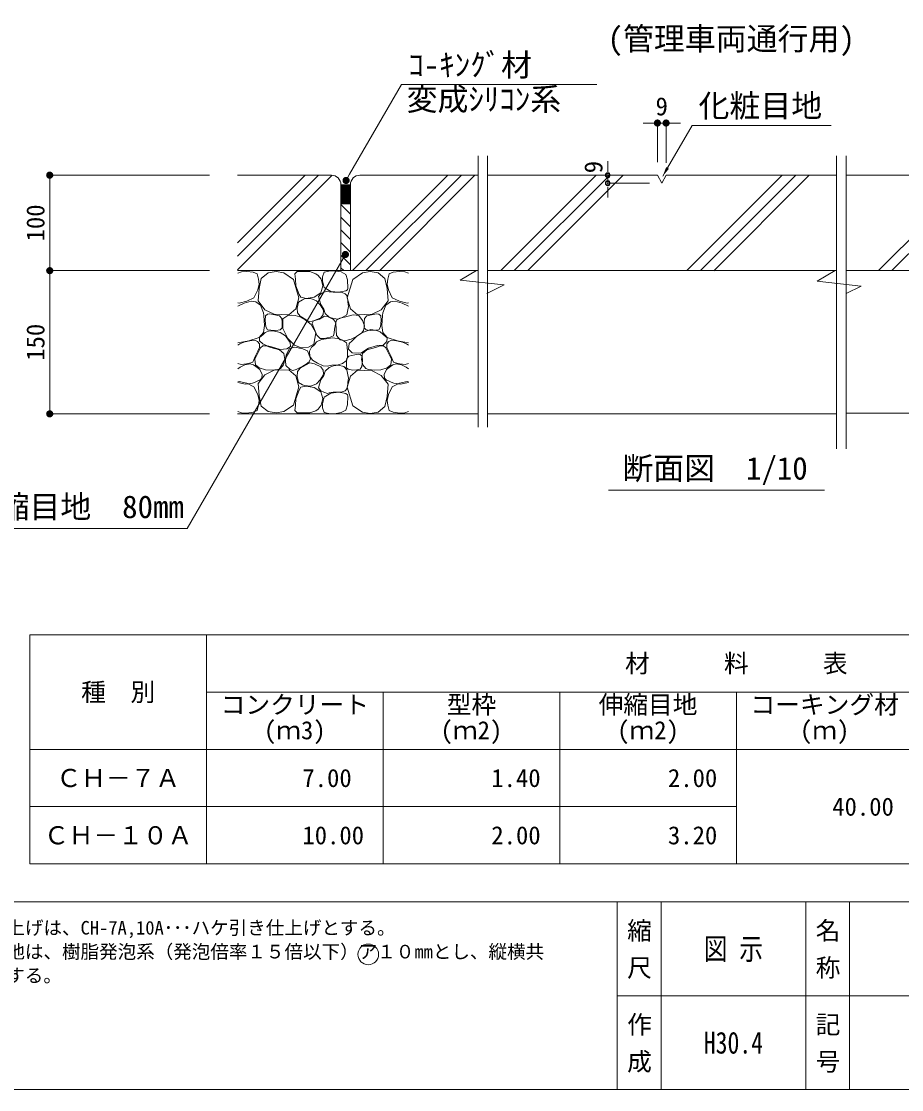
# Model space of a CAD drawing. Units: millimetres at full size, sheet at 1:10. Extents: x 3369 to 6107, y 2143 to 4010.
# Drawn here: x 4287 to 5210, y 2143 to 3262 of the extents above; entities that cross this region are included whole.
import ezdxf
from ezdxf.enums import TextEntityAlignment as Align

# ---------------------------------------------------------------- set-up
doc = ezdxf.new("R2010")
doc.units = ezdxf.units.MM
doc.header["$LTSCALE"] = 10
doc.header["$PDMODE"] = 32
doc.header["$PDSIZE"] = 5
for name, color, linetype, lineweight in [('0_2', 7, 'Continuous', 13), ('_0-0_', 7, 'Continuous', 13), ('ハッチ', 4, 'Continuous', 13), ('寸法', 1, 'Continuous', 13), ('本体', 7, 'Continuous', 13)]:
    doc.layers.add(name, color=color, linetype=linetype, lineweight=lineweight)
doc.styles.add('@ＭＳ ゴシック', font='')
doc.styles.add('ＭＳ ゴシック', font='')
doc.styles.get('@ＭＳ ゴシック').set_extended_font_data('@MS Gothic')
doc.styles.get('ＭＳ ゴシック').set_extended_font_data('MS Gothic')

# ---------------------------------------------------------------- blocks, each defined once
blk = doc.blocks.new('filled_dot')
at = {"color": 0, "linetype": 'Continuous', "lineweight": -2, "const_width": 1.25}
blk.add_lwpolyline([(-0.625, 0, 1), (0.625, 0, 1)], format="xyb", close=True, dxfattribs=at)
blk = doc.blocks.new('filled_arrow')
at = {"color": 0, "linetype": 'Continuous', "lineweight": -2}
blk.add_solid([(7.5, 1.25), (0, 0), (7.5, -1.25)], dxfattribs=at)

msp = doc.modelspace()

# ---------------------------------------------------------------- hatches: boundary and pattern name
at = {"layer": 'ハッチ'}
h = msp.add_hatch(dxfattribs=at)
h.set_pattern_fill('USER', color=256, style=0, pattern_type=2)
h.set_pattern_definition([(135, (0, 134.99), (-6.62913, -6.62913), [])])
h.paths.add_polyline_path([(4632.13, 3090.77), (4622.13, 3090.77), (4622.13, 3000.77), (4632.13, 3000.77)])

# ---------------------------------------------------------------- linework, layer by layer
at = {"layer": '0_2'}
for p, q in [((4296.4, 2619.38), (4296.4, 2379.38)), ((4296.4, 2619.38), (5591.4, 2619.38)), ((4481.4, 2619.38), (4481.4, 2379.38)), ((4481.4, 2559.38), (5591.4, 2559.38)), ((4666.4, 2559.38), (4666.4, 2379.38)), ((4851.4, 2559.38), (4851.4, 2379.38)), ((5036.4, 2559.38), (5036.4, 2379.38)), ((4296.4, 2499.38), (5591.4, 2499.38)), ((4296.4, 2439.38), (5036.4, 2439.38)), ((4296.4, 2379.38), (5591.4, 2379.38)), ((5883.57, 2241.25), (4911.62, 2241.25))]:
    msp.add_line(p, q, dxfattribs=at)
at = {"layer": '_0-0_', "color": 6}
msp.add_line((3369.28, 2339.54), (6107.41, 2339.54), dxfattribs=at)
at = {"layer": '_0-0_'}
for p, q in [((4911.62, 2339.54), (4911.62, 2142.96)), ((4957.58, 2339.54), (4957.58, 2142.96)), ((5109.06, 2339.54), (5109.06, 2143.07)), ((5155.02, 2339.54), (5155.02, 2142.96))]:
    msp.add_line(p, q, dxfattribs=at)
at = {"layer": '_0-0_', "color": 6}
msp.add_lwpolyline([(6107.41, 2142.96), (6107.41, 3954.78), (3369.28, 3954.78), (3369.28, 2142.96)], close=True, dxfattribs=at)
at = {"layer": '_0-0_'}
msp.add_circle((4650.81, 2284.6), 10.81, dxfattribs=at)
at = {"layer": 'ハッチ'}
for p, q in [((4513.85, 3015.88), (4598.74, 3100.77)), ((4513.85, 3030.02), (4584.6, 3100.77)), ((4513.85, 3001.74), (4612.85, 3100.74)), ((4634.26, 3000.77), (4734.26, 3100.77)), ((4648.4, 3000.77), (4748.4, 3100.77)), ((4662.45, 3000.68), (4762.54, 3100.77)), ((4789.68, 3000.77), (4889.68, 3100.77)), ((4803.82, 3000.77), (4903.82, 3100.77)), ((4817.96, 3000.77), (4917.96, 3100.77)), ((4984.57, 3000.77), (5084.09, 3100.29)), ((4998.71, 3000.77), (5098.23, 3100.29)), ((5012.76, 3000.68), (5112.38, 3100.29)), ((5185.22, 3000.77), (5285.22, 3100.77)), ((5199.36, 3000.77), (5299.36, 3100.77))]:
    msp.add_line(p, q, dxfattribs=at)
for points in [[(4535.04, 2980.56), (4536.45, 2986.73), (4535.89, 2991.79), (4534.48, 2997.41), (4530.27, 2999.09), (4523.52, 2999.93), (4517.9, 2999.65), (4514.27, 2998.24)], [(4672.09, 2980.56), (4670.69, 2986.73), (4671.25, 2991.79), (4672.66, 2997.41), (4676.87, 2999.09), (4683.62, 2999.93), (4689.24, 2999.65), (4692.87, 2998.24)], [(4514.27, 2967.11), (4515.66, 2966.8), (4523.52, 2968.76), (4531.11, 2972.41), (4535.04, 2980.56)], [(4692.87, 2967.11), (4691.48, 2966.8), (4683.62, 2968.76), (4676.03, 2972.41), (4672.09, 2980.56)], [(4540.95, 2956.69), (4537.85, 2964.55), (4533.08, 2968.2), (4528.3, 2968.76), (4520.71, 2966.8), (4514.27, 2963.51)], [(4666.19, 2956.69), (4669.28, 2964.55), (4674.06, 2968.2), (4678.84, 2968.76), (4686.43, 2966.8), (4692.87, 2963.51)], [(4514.27, 2925.11), (4525.56, 2927.11), (4536.45, 2930.85), (4540.95, 2935.91), (4542.04, 2943.35), (4541.51, 2953.88), (4540.95, 2956.69)], [(4692.87, 2925.11), (4681.58, 2927.11), (4670.69, 2930.85), (4666.19, 2935.91), (4665.1, 2943.35), (4665.63, 2953.88), (4666.19, 2956.69)], [(4529.9, 2905.06), (4532.83, 2911.57), (4535.28, 2916.61), (4536.74, 2920.19), (4536.74, 2924.1), (4534.79, 2926.7), (4531.86, 2927.84), (4526.65, 2927.35), (4520.62, 2925.89), (4516.23, 2924.26), (4514.27, 2922.65)], [(4677.24, 2905.06), (4674.31, 2911.57), (4671.86, 2916.61), (4670.4, 2920.19), (4670.4, 2924.1), (4672.35, 2926.7), (4675.28, 2927.84), (4680.49, 2927.35), (4686.52, 2925.89), (4690.91, 2924.26), (4692.87, 2922.65)], [(4514.27, 2903.48), (4517.69, 2902.62), (4523.39, 2903.11), (4527.95, 2904.09), (4529.9, 2905.06)], [(4537.07, 2886.19), (4539.18, 2888.14), (4539.51, 2892.05), (4537.07, 2897.25), (4533.16, 2900.34), (4530.72, 2902.3), (4526.97, 2903.11), (4521.51, 2902.15), (4516.5, 2899.72), (4514.27, 2898.11)], [(4670.07, 2886.19), (4667.96, 2888.14), (4667.63, 2892.05), (4670.07, 2897.25), (4673.98, 2900.34), (4676.42, 2902.3), (4680.17, 2903.11), (4685.63, 2902.15), (4690.64, 2899.72), (4692.87, 2898.11)], [(4692.87, 2903.48), (4689.45, 2902.62), (4683.75, 2903.11), (4679.19, 2904.09), (4677.24, 2905.06)], [(4514.27, 2883.57), (4514.35, 2883.54), (4522.23, 2881.97), (4529.41, 2882.77), (4532.35, 2884.08), (4535.28, 2885.21), (4537.07, 2886.19)], [(4514.27, 2884.43), (4515.66, 2884.75), (4523.52, 2882.78), (4531.11, 2879.13), (4535.04, 2870.99)], [(4692.87, 2883.57), (4692.79, 2883.54), (4684.91, 2881.97), (4677.72, 2882.77), (4674.79, 2884.08), (4671.86, 2885.21), (4670.07, 2886.19)], [(4692.87, 2884.43), (4691.48, 2884.75), (4683.62, 2882.78), (4676.03, 2879.13), (4672.09, 2870.99)], [(4535.04, 2870.99), (4536.45, 2864.81), (4535.89, 2859.75), (4534.48, 2854.14), (4530.27, 2852.45), (4523.52, 2851.61), (4517.9, 2851.89), (4514.27, 2853.3)], [(4672.09, 2870.99), (4670.69, 2864.81), (4671.25, 2859.75), (4672.66, 2854.14), (4676.87, 2852.45), (4683.62, 2851.61), (4689.24, 2851.89), (4692.87, 2853.3)]]:
    msp.add_lwpolyline(points, dxfattribs=at)
for points in [[(4554.2, 2999.81), (4546.02, 2998.36), (4538.8, 2992.59), (4536.4, 2982.01), (4535.43, 2969.03), (4542.65, 2959.89), (4552.28, 2955.08), (4567.68, 2954.6), (4574.9, 2960.85), (4578.26, 2972.39), (4572.49, 2991.63), (4562.38, 2998.36)], [(4596.01, 2997.57), (4589.71, 2999.83), (4576.34, 2999.83), (4573.82, 2997.31), (4574.57, 2992.02), (4575.08, 2984.96), (4578.36, 2975.89), (4580.12, 2972.86), (4585.67, 2971.6), (4594, 2973.11), (4601.31, 2977.65), (4603.33, 2984.71), (4601.56, 2991.77), (4598.28, 2995.8)], [(4629.58, 2982.35), (4628.92, 2991.14), (4627.38, 2996.86), (4622.55, 2999.5), (4615.29, 3000.59), (4609.57, 3000.37), (4604.51, 2999.28), (4602.75, 2994.44), (4602.75, 2990.26), (4604.51, 2983.23), (4611.77, 2979.06), (4619.91, 2978.18), (4627.38, 2979.5), (4628.92, 2980.81)], [(4652.94, 2999.81), (4661.12, 2998.36), (4668.34, 2992.59), (4670.74, 2982.01), (4671.71, 2969.03), (4664.49, 2959.89), (4654.86, 2955.08), (4639.46, 2954.6), (4632.24, 2960.85), (4628.87, 2972.39), (4634.65, 2991.63), (4644.76, 2998.36)], [(4629.46, 2969.73), (4628.29, 2974.63), (4626.52, 2976.59), (4623.57, 2977.77), (4614.15, 2978.16), (4610.03, 2978.75), (4608.07, 2979.34), (4604.14, 2978.16), (4601.2, 2976.59), (4598.84, 2973.65), (4599.63, 2969.73), (4601, 2965.21), (4604.14, 2960.51), (4605.52, 2956), (4610.03, 2952.07), (4614.35, 2950.5), (4619.26, 2949.92), (4623.47, 2951.63), (4628.48, 2954.62), (4630.25, 2963.25), (4629.46, 2967.96)], [(4600.61, 2965.02), (4596.68, 2969.33), (4590.72, 2971.6), (4583.91, 2971.1), (4581.89, 2970.34), (4577.85, 2967.82), (4576.34, 2961.52), (4576.59, 2956.48), (4579.62, 2952.95), (4585.92, 2949.42), (4589.71, 2947.15), (4594.5, 2948.41), (4601.31, 2951.43), (4603.55, 2955.02), (4603.95, 2958.94), (4602.18, 2962.27)], [(4560.47, 2942.67), (4560.47, 2946.73), (4560.13, 2950.78), (4557.93, 2953.32), (4551.34, 2954.84), (4547.62, 2955.68), (4545.42, 2955.18), (4543.22, 2953.49), (4542.89, 2948.42), (4543.39, 2942), (4545.22, 2938.94), (4548.91, 2938.32), (4553.99, 2938.01), (4558.45, 2938.94), (4560.64, 2940.81)], [(4579.16, 2952.48), (4574.1, 2953.88), (4570.17, 2954.16), (4566.52, 2953.88), (4561.18, 2950.23), (4561.18, 2940.12), (4566.52, 2929.73), (4573.56, 2922.84), (4579.77, 2920.16), (4588.16, 2920.5), (4593.77, 2923.83), (4595.74, 2935.63), (4590.96, 2944.33), (4584.78, 2949.39)], [(4644.08, 2935.75), (4645.82, 2938.26), (4646.84, 2942.99), (4644.88, 2948.63), (4641, 2953.71), (4635.03, 2954.58), (4626.07, 2952.19), (4620.88, 2951.07), (4617.93, 2949.35), (4616.88, 2946.3), (4617.35, 2938.67), (4617.63, 2933), (4621.49, 2928.29), (4626.14, 2927.41), (4633.03, 2929.15), (4638.63, 2931.84)], [(4646.67, 2942.67), (4646.67, 2946.73), (4647.01, 2950.78), (4649.21, 2953.32), (4655.8, 2954.84), (4659.52, 2955.68), (4661.72, 2955.18), (4663.91, 2953.49), (4664.25, 2948.42), (4663.75, 2942), (4661.92, 2938.94), (4658.23, 2938.32), (4653.15, 2938.01), (4648.69, 2938.94), (4646.5, 2940.81)], [(4616.88, 2946.3), (4614.25, 2949.55), (4608.96, 2952.57), (4605.06, 2953.15), (4599.79, 2949.84), (4593.35, 2948.08), (4591.99, 2945.55), (4593.74, 2941.06), (4596.86, 2933.07), (4600.57, 2929.76), (4604.67, 2929.76), (4610.77, 2931.05), (4614.25, 2932.52), (4615.08, 2935.72), (4615.58, 2939.43)], [(4569.19, 2921.5), (4569.03, 2925.36), (4567.35, 2928.04), (4563.99, 2932.57), (4558.45, 2936.02), (4551.22, 2937.86), (4546.29, 2937.25), (4542.91, 2936.02), (4540.29, 2933.71), (4536.76, 2930.63), (4537.06, 2927.41), (4540.29, 2924.18), (4545.06, 2922.18), (4548.29, 2921.41), (4558.62, 2918.31), (4565.67, 2918.82)], [(4630.06, 2918.55), (4630.66, 2924.52), (4634.03, 2927.22), (4638.63, 2931.84), (4644.08, 2935.75), (4653.38, 2939), (4659.29, 2938.26), (4663.35, 2936.78), (4666.49, 2934.02), (4670.74, 2930.33), (4670.37, 2926.45), (4666.49, 2922.58), (4660.51, 2922.33), (4650.95, 2919.55), (4642.99, 2914.38), (4634.04, 2914.78)], [(4556.11, 2897.09), (4558.88, 2898.39), (4562.14, 2901.97), (4563.28, 2907.83), (4562.46, 2914.17), (4557.74, 2917.91), (4548.79, 2920.35), (4543.74, 2921.98), (4540.32, 2921.98), (4537.88, 2919.87), (4534.46, 2913.03), (4531.86, 2907.99), (4532.83, 2901.97), (4536.41, 2898.88), (4543.25, 2896.93), (4549.44, 2896.44)], [(4585.64, 2902.88), (4588.83, 2905.4), (4590.18, 2908.42), (4588.5, 2913.45), (4587.32, 2916.97), (4582.29, 2918.82), (4573.89, 2920.5), (4568.19, 2919.15), (4564.83, 2912.78), (4564.16, 2906.74), (4564.49, 2901.54), (4569.03, 2897.35), (4571.88, 2896.34), (4575.24, 2897.18), (4582.29, 2900.87)], [(4627.98, 2925.08), (4623.82, 2927.85), (4620.78, 2929.45), (4613.52, 2930.39), (4609.08, 2929.58), (4601.81, 2928.78), (4596.7, 2926.22), (4594.41, 2923.13), (4591.31, 2920.57), (4589.29, 2916.4), (4589.7, 2910.76), (4592.39, 2906.99), (4597.77, 2904.03), (4603.42, 2900.94), (4607.73, 2900.8), (4612.71, 2901.61), (4619.44, 2902.01), (4623.75, 2903.63), (4627.51, 2906.18), (4629.13, 2910.08), (4629.13, 2916.4), (4628.46, 2923.67)], [(4651.03, 2897.09), (4648.26, 2898.39), (4645, 2901.97), (4643.86, 2907.83), (4644.68, 2914.17), (4649.4, 2917.91), (4658.35, 2920.35), (4663.4, 2921.98), (4666.82, 2921.98), (4669.26, 2919.87), (4672.68, 2913.03), (4675.28, 2907.99), (4674.31, 2901.97), (4670.72, 2898.88), (4663.89, 2896.93), (4657.7, 2896.44)], [(4628, 2901.08), (4628, 2904.93), (4628.32, 2908.78), (4630.41, 2911.19), (4636.67, 2912.63), (4640.21, 2913.44), (4642.29, 2912.95), (4644.38, 2911.35), (4644.7, 2906.53), (4644.22, 2900.44), (4642.49, 2897.53), (4638.98, 2896.94), (4634.16, 2896.65), (4629.92, 2897.53), (4627.84, 2899.31)], [(4600.61, 2886.52), (4596.68, 2882.21), (4590.72, 2879.94), (4583.91, 2880.45), (4581.89, 2881.2), (4577.85, 2883.72), (4576.34, 2890.03), (4576.59, 2895.07), (4579.62, 2898.6), (4585.92, 2902.13), (4589.71, 2904.39), (4594.5, 2903.13), (4601.31, 2900.11), (4603.55, 2896.53), (4603.95, 2892.6), (4602.18, 2889.27)], [(4629.46, 2881.82), (4628.29, 2876.91), (4626.52, 2874.95), (4623.57, 2873.77), (4614.15, 2873.38), (4610.03, 2872.79), (4608.07, 2872.2), (4604.14, 2873.38), (4601.2, 2874.95), (4598.84, 2877.89), (4599.63, 2881.82), (4601, 2886.33), (4604.14, 2891.04), (4605.52, 2895.55), (4610.03, 2899.47), (4614.35, 2901.04), (4619.26, 2901.63), (4625.15, 2900.45), (4628.48, 2896.92), (4630.25, 2888.29), (4629.46, 2883.58)], [(4554.2, 2851.74), (4546.02, 2853.18), (4538.8, 2858.95), (4536.4, 2869.53), (4535.43, 2882.52), (4542.65, 2891.65), (4552.28, 2896.46), (4567.68, 2896.94), (4574.9, 2890.69), (4578.26, 2879.15), (4572.49, 2859.91), (4562.38, 2853.18)], [(4652.94, 2851.17), (4661.12, 2852.62), (4668.34, 2858.39), (4670.74, 2868.97), (4671.71, 2881.95), (4664.49, 2891.09), (4654.86, 2895.9), (4639.46, 2896.38), (4632.24, 2890.13), (4628.87, 2878.59), (4634.65, 2859.35), (4644.76, 2852.62)], [(4596.01, 2853.98), (4589.71, 2851.71), (4576.34, 2851.71), (4573.82, 2854.23), (4574.57, 2859.52), (4575.08, 2866.58), (4578.36, 2875.66), (4580.12, 2878.68), (4585.67, 2879.94), (4594, 2878.43), (4601.31, 2873.89), (4603.33, 2866.83), (4601.56, 2859.78), (4598.28, 2855.74)], [(4629.58, 2869.19), (4628.92, 2860.4), (4627.38, 2854.68), (4622.55, 2852.05), (4615.29, 2850.95), (4609.57, 2851.17), (4604.51, 2852.27), (4602.75, 2857.1), (4602.75, 2861.28), (4604.51, 2868.31), (4611.77, 2872.49), (4619.91, 2873.36), (4627.38, 2872.05), (4628.92, 2870.73)]]:
    msp.add_lwpolyline(points, close=True, dxfattribs=at)
at = {"layer": '寸法'}
for p, q in [((4685.6, 3195.72), (4890.41, 3195.72)), ((4938.7, 3155.4), (4977.79, 3155.4)), ((4953.7, 3114.51), (4953.7, 3155.4)), ((4962.79, 3113.64), (4962.79, 3155.4)), ((4990.05, 3152.95), (5135.71, 3152.95)), ((4901.72, 3108.09), (4901.72, 3115.59)), ((4317.16, 3100.77), (4317.16, 3000.77)), ((4484.68, 3100.77), (4317.16, 3100.77)), ((4901.72, 3104.34), (4901.72, 3108.09)), ((4945.28, 3092.4), (4901.72, 3092.4)), ((4901.72, 3088.65), (4901.72, 3084.9)), ((4901.72, 3084.9), (4901.72, 3077.4)), ((4484.68, 3000.77), (4317.16, 3000.77)), ((4317.16, 3000.77), (4317.16, 2850.77)), ((4484.68, 3000.77), (4317.16, 3000.77)), ((4484.68, 2850.77), (4317.16, 2850.77)), ((4461.22, 2730.72), (4220.48, 2730.72))]:
    msp.add_line(p, q, dxfattribs=at)
at = {"layer": '寸法', "color": 3}
for p, q in [((4901.72, 3100.82), (4901.72, 3092.4)), ((4945.28, 3092.4), (4901.72, 3092.4)), ((4902.41, 2770.74), (5128.67, 2770.74))]:
    msp.add_line(p, q, dxfattribs=at)
at = {"layer": '寸法'}
for points in [[(4627.58, 3095.23), (4631.33, 3101.73), (4685.6, 3195.72)], [(4959.33, 3099.74), (4964.33, 3108.4), (4990.05, 3152.95)], [(4626.9, 3017.7), (4623.15, 3011.2), (4461.22, 2730.72)]]:
    msp.add_lwpolyline(points, dxfattribs=at)
for centre, start, end in [((4901.72, 3100.59), 90, 270), ((4901.72, 3100.59), 270, 90), ((4901.72, 3092.4), 90, 270), ((4901.72, 3092.4), 270, 90)]:
    msp.add_arc(centre, 1.88, start, end, dxfattribs=at)
at = {"layer": '本体'}
for p, q in [((4765.8, 3120.97), (4765.8, 2836.89)), ((4775.8, 3120.97), (4775.8, 2836.89)), ((5141.31, 3120.97), (5141.31, 2814.03)), ((5151.31, 3120.97), (5151.31, 2814.03)), ((4612.13, 3100.77), (4513.85, 3100.77)), ((4642.13, 3100.77), (4765.8, 3100.77)), ((4919.37, 3100.82), (4901.72, 3100.82)), ((5500.28, 3100.77), (5151.63, 3100.77)), ((4622.13, 3090.77), (4632.13, 3090.77)), ((4622.13, 3000.77), (4622.13, 3090.77)), ((4622.13, 3089.77), (4632.13, 3089.77)), ((4622.13, 3088.77), (4632.13, 3088.77)), ((4632.13, 3090.77), (4632.13, 3000.77)), ((4622.13, 3087.77), (4632.13, 3087.77)), ((4622.13, 3086.77), (4632.13, 3086.77)), ((4622.13, 3085.77), (4632.13, 3085.77)), ((4622.13, 3084.77), (4632.13, 3084.77)), ((4622.13, 3083.77), (4632.13, 3083.77)), ((4622.13, 3082.77), (4632.13, 3082.77)), ((4622.13, 3081.77), (4632.13, 3081.77)), ((4622.13, 3080.77), (4632.13, 3080.77)), ((4622.13, 3079.77), (4632.13, 3079.77)), ((4622.13, 3078.77), (4632.13, 3078.77)), ((4622.13, 3077.77), (4632.13, 3077.77)), ((4622.13, 3076.77), (4632.13, 3076.77)), ((4622.13, 3075.77), (4632.13, 3075.77)), ((4622.13, 3074.77), (4632.13, 3074.77)), ((4622.13, 3073.77), (4632.13, 3073.77)), ((4622.13, 3072.77), (4632.13, 3072.77)), ((4622.13, 3071.77), (4632.13, 3071.77)), ((4622.13, 3070.77), (4632.13, 3070.77)), ((4513.85, 3000.77), (4765.8, 3000.77)), ((4764.17, 3000.96), (4747.2, 2990.98)), ((4775.8, 3000.77), (5141.31, 3000.77)), ((5139.92, 3000.78), (5121.06, 2989.69)), ((4747.2, 2990.98), (4792.95, 2985.89)), ((5121.06, 2989.69), (5166.82, 2984.61)), ((4793.14, 2985.98), (4775.16, 2976.99)), ((5167, 2984.7), (5151.31, 2976.85)), ((4513.85, 2850.77), (4765.8, 2850.77)), ((4775.8, 2850.77), (5140.48, 2850.77))]:
    msp.add_line(p, q, dxfattribs=at)
for points in [[(5141.31, 3100.77), (4962.76, 3100.77), (4958.2, 3092.4), (4953.73, 3100.77), (4775.8, 3100.77)], [(5151.31, 3000.77), (5510.28, 3000.77), (5510.28, 2851.35), (5151.31, 2851.35)]]:
    msp.add_lwpolyline(points, dxfattribs=at)
for centre, start, end in [((4612.13, 3090.77), 0, 90), ((4642.13, 3090.77), 90, 180)]:
    msp.add_arc(centre, 10, start, end, dxfattribs=at)
for p in [(4901.72, 3100.82), (4901.72, 3092.4)]:
    msp.add_point(p, dxfattribs=at)

# ---------------------------------------------------------------- block references
at = {"layer": '寸法'}
for name, p, xscale, yscale, rotation in [('filled_dot', (4953.7, 3155.4), 3, 3, 180), ('filled_dot', (4317.16, 3100.77), 3, 3, 270), ('filled_dot', (4627.58, 3095.23), 3, 3, 60), ('filled_arrow', (4959.33, 3099.74), 1.33, 1.33, 60), ('filled_dot', (4626.9, 3017.7), 3, 3, 240), ('filled_dot', (4317.16, 3000.77), 3, 3, 90), ('filled_dot', (4317.16, 3000.77), 3, 3, 270), ('filled_dot', (4317.16, 2850.77), 3, 3, 90)]:
    msp.add_blockref(name, p, dxfattribs=dict(at, xscale=xscale, yscale=yscale, rotation=rotation))
at = {"layer": '寸法', "xscale": 3, "yscale": 3}
msp.add_blockref('filled_dot', (4962.79, 3155.4), dxfattribs=at)

# ---------------------------------------------------------------- texts
at = {"layer": '_0-0_', "color": 3, "style": 'ＭＳ ゴシック'}
for s, p in [('(管理車両通行用)', (4901.53, 3224.77)), ('ｺ-ｷﾝｸﾞ材', (4692.86, 3197.32)), ('変成ｼﾘｺﾝ系', (4690.96, 3161.46)), ('化粧目地', (4996.76, 3154.49)), ('伸縮目地\u300080mm', (4231.11, 2734.5))]:
    msp.add_text(s, height=23.74, dxfattribs=at).set_placement(p, align=Align.BOTTOM_LEFT)
at = {"layer": '_0-0_', "style": 'ＭＳ ゴシック'}
for s, p in [('材\u3000\u3000\u3000料\u3000\u3000\u3000表', (5036.4, 2589.38)), ('種\u3000別', (4388.9, 2559.38)), ('ＣＨ－７Ａ', (4388.9, 2469.38)), ('ＣＨ－１０Ａ', (4388.9, 2409.38))]:
    msp.add_text(s, height=18.99, dxfattribs=at).set_placement(p, align=Align.MIDDLE_CENTER)
for s, height, p in [('コンクリート', 18.99, (4496.2, 2555.73)), ('型枠', 18.99, (4733, 2555.73)), ('伸縮目地', 18.99, (4892.1, 2555.73)), ('コーキング材', 18.99, (5051.2, 2555.73)), ('(ｍ3)', 18.99, (4541.53, 2528.93)), ('(ｍ2)', 18.99, (4726.53, 2528.93)), ('(ｍ2)', 18.99, (4911.53, 2528.93)), ('(ｍ)', 18.99, (5103, 2528.93)), ('○表面仕上げは、CH-7A,10A･･･ハケ引き仕上げとする。', 14.24, (4194.05, 2319.62)), ('○伸縮目地は、樹脂発泡系（発泡倍率１５倍以下）ア１０㎜とし、縦横共', 14.24, (4194.05, 2294.62)), ('＠5.0mとする。', 14.24, (4194.05, 2269.62))]:
    msp.add_text(s, height=height, dxfattribs=at).set_placement(p, align=Align.TOP_LEFT)
for s, p in [('7.00 ', (4646.4, 2469.38)), ('1.40', (4831.4, 2469.38)), ('2.00', (5016.4, 2469.38)), ('40.00', (5201.4, 2439.38)), ('10.00', (4646.4, 2409.38)), ('2.00', (4831.4, 2409.38)), ('3.20', (5016.4, 2409.38))]:
    msp.add_text(s, height=18.99, dxfattribs=at).set_placement(p, align=Align.MIDDLE_RIGHT)
at = {"layer": '_0-0_', "style": '@ＭＳ ゴシック'}
for s, p in [(' 縮 尺 ', (4934.6, 2290.4)), ('名 称', (5132.04, 2290.4)), ('作 成', (4934.6, 2192.11)), ('記 号', (5132.04, 2192.11))]:
    msp.add_text(s, height=18.99, rotation=270, dxfattribs=at).set_placement(p, align=Align.MIDDLE_CENTER)
at = {"layer": '_0-0_', "style": 'ＭＳ ゴシック', "width": 0.8}
for s, p in [('図 示', (5033.32, 2290.4)), ('H30.4', (5033.32, 2192.11))]:
    msp.add_text(s, height=22.79, dxfattribs=at).set_placement(p, align=Align.MIDDLE_CENTER)
at = {"layer": '寸法', "style": 'ＭＳ ゴシック'}
msp.add_text('9', height=18.99, dxfattribs=at).set_placement((4958.24, 3172.9), align=Align.MIDDLE_CENTER)
at = {"layer": '寸法', "color": 3, "style": 'ＭＳ ゴシック'}
msp.add_text('9', height=18.99, rotation=90, dxfattribs=at).set_placement((4901.82, 3102.79), align=Align.BOTTOM_LEFT)
at = {"layer": '寸法', "style": 'ＭＳ ゴシック'}
for s, p in [('100', (4302.16, 3050.77)), ('150', (4302.16, 2925.77))]:
    msp.add_text(s, height=18.99, rotation=90, dxfattribs=at).set_placement(p, align=Align.MIDDLE_CENTER)
at = {"layer": '寸法', "color": 3, "style": 'ＭＳ ゴシック'}
msp.add_text('断面図\u30001/10', height=23.74, dxfattribs=at).set_placement((4916.98, 2774.8), align=Align.BOTTOM_LEFT)

doc.saveas('drawing.dxf')
